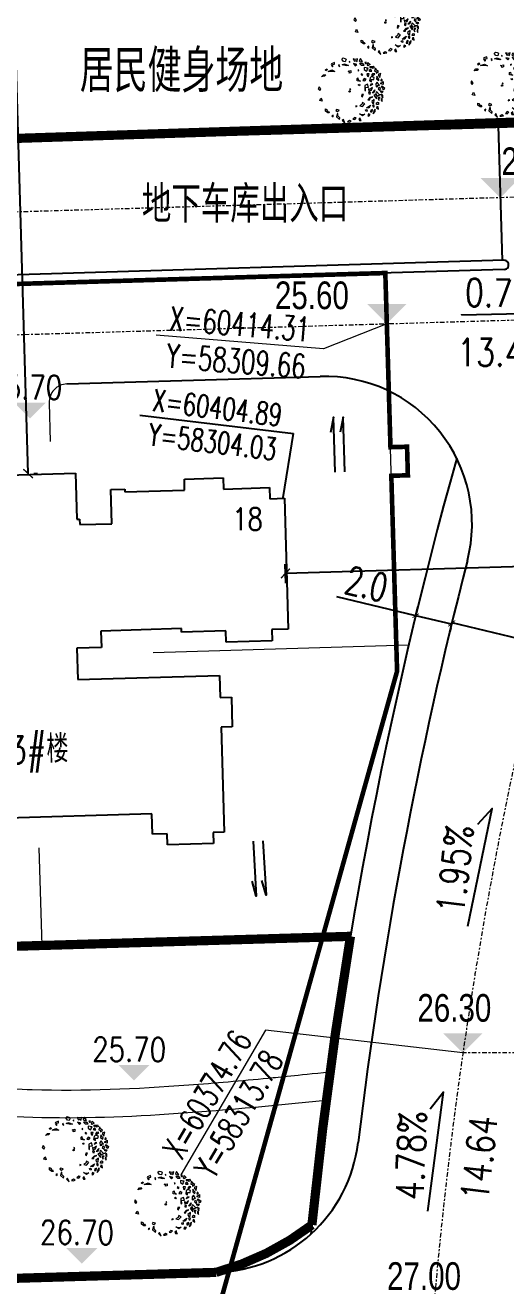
# Model space of a CAD drawing. Header units: inches. Extents: x 393 to 1582, y 246 to 1188.
# Drawn here: x 1254 to 1280.1, y 571.3 to 639.7 of the extents above; entities that cross this region are included whole.
import ezdxf

# ---------------------------------------------------------------- set-up
doc = ezdxf.new("R2010")
doc.units = ezdxf.units.IN
doc.header["$MEASUREMENT"] = 0
for name, pattern in [('CENTERX2', [4, 2.5, -0.5, 0.5, -0.5]), ('DASHED2', [0.375, 0.25, -0.125]), ('DOTE', [2.4200000000000004, 2, -0.2, 0.02, -0.2])]:
    doc.linetypes.add(name, pattern=pattern)
for name, color, linetype in [('buildcoor', 7, 'Continuous'), ('chehu', 7, 'Continuous'), ('DIM', 4, 'Continuous'), ('drain', 4, 'Continuous'), ('ELEV', 1, 'Continuous'), ('FRAME', 7, 'Continuous'), ('ROAD-TEXT', 4, 'Continuous'), ('roaddim', 2, 'Continuous'), ('roadradiu', 3, 'Continuous'), ('rod', 1, 'Continuous'), ('公共绿地', 3, 'Continuous'), ('外墙', 42, 'Continuous'), ('建筑层数', 7, 'Continuous'), ('车库边线', 4, 'DOTE')]:
    doc.layers.add(name, color=color, linetype=linetype)
for name, color, linetype, lineweight in [('FENCE', 100, 'Continuous', 18), ('ROAD', 1, 'Continuous', 25), ('ROAD-CENTER', 7, 'CENTERX2', 18), ('ROAD-ZB', 4, 'Continuous', 15), ('walk', 2, 'Continuous', 18), ('围墙', 75, 'FENCELINE1', 15), ('建筑型号', 2, 'Continuous', 18), ('树', 84, 'Continuous', 15)]:
    doc.layers.add(name, color=color, linetype=linetype, lineweight=lineweight)
doc.styles.add('_HZTXT', font='txt.shx', dxfattribs={"width": 0.8, "bigfont": 'hztxt.shx'})
doc.styles.add('DIM_FONT', font='SIMPLEX.shx', dxfattribs={"width": 0.8})
doc.styles.add('FLS', font='', dxfattribs={"width": 0.8})
doc.styles.add('HZ', font='simplex.shx', dxfattribs={"width": 0.7, "bigfont": 'hztxt.shx'})
doc.styles.get('FLS').set_extended_font_data('创艺繁隶书')
doc.linetypes.add('FENCELINE1', pattern='A,0.25,-0.1,[133,ltypeshp.shx,S=0.1,R=0,X=-0.1,Y=0],-0.1,1', length=1.45)
doc.dimstyles.new('NORMAL', dxfattribs={"dimtxt": 1.5, "dimasz": 0.3, "dimexe": 0.5, "dimexo": 0.3, "dimgap": 0.3, "dimtad": 1, "dimdec": 1, "dimzin": 1, "dimdsep": 46, "dimtxsty": 'HZ', "dimblk": 'ARCHTICK', "dimcen": 0, "dimclrt": 256, "dimadec": 0, "dimazin": 0, "dimtfac": 1, "dimtdec": 1, "dimtofl": 0, "dimtmove": 0, "dimatfit": 3, "dimldrblk": 'ARCHTICK', "dimfxl": 1, "dimtolj": 2, "dimtzin": 0, "dimarcsym": 0})

# ---------------------------------------------------------------- blocks, each defined once
blk = doc.blocks.new('GPPMTR01')
at = {"color": 0, "linetype": 'ByBlock'}
for points in [[(-0.3540263367420504, 0.4040750746047969), (-0.3350825783777999, 0.3712300427649974), (-0.3123625140708551, 0.3778369041515095), (-0.2925959447373191, 0.4083456385255687)], [(-0.2977531553308311, 0.3548484620479426), (-0.258597227638719, 0.3617780731798937), (-0.2400121991436729, 0.4018472531945776), (-0.2633232124312709, 0.4000208378301383), (-0.2747105198398557, 0.3778912761003262)], [(-0.2629462692984232, 0.454108427604193), (-0.2695533092463437, 0.4313884525779524), (-0.2483370891198075, 0.4311201640620341), (-0.2432341611944081, 0.4469651677472525)], [(-0.2145521100269007, 0.4434206345124865), (-0.2184191251649934, 0.4556669115755305), (-0.2419983376878054, 0.4750564484955148), (-0.1986527343928656, 0.4861755566688856), (-0.1987071956223864, 0.4485234731571818)], [(-0.1661580400360822, 0.4327330199821884), (-0.2074632221187771, 0.3860567107388801), (-0.1796944232738414, 0.3708567601410193), (-0.136939751103414, 0.3867562250557586), (-0.1467685834687316, 0.4091538967400805), (-0.1652991596623272, 0.406736532394988)], [(-0.1729788179896959, 0.4688807236292588), (-0.150794902167208, 0.5179200252688432), (-0.1200180935509205, 0.5164702851951389), (-0.1281290401757423, 0.4868748031436516), (-0.1436516690944788, 0.4982079171648279), (-0.1508493276844472, 0.4802681203185478), (-0.1448875640256448, 0.4701165471358614)], [(-0.1272703740756771, 0.4608785833985634), (-0.1326957303359808, 0.4285977163281774), (-0.1114795727059376, 0.4283294278122592), (-0.09649355653131922, 0.4594289326055634)], [(-0.1056669167511069, 0.5301077341899761), (-0.07307951152553828, 0.4959264380514251), (-0.0582670498972972, 0.5149161759783037), (-0.03456719235899085, 0.5035222617976133), (-0.03752968682737597, 0.5452995602437609), (-0.06419210400898144, 0.5301077341899761)], [(-0.0790044942126592, 0.4009782841012556), (-0.09677937084945872, 0.3705949891165027), (-0.06419210400898144, 0.3592010749358121), (-0.0493795843482827, 0.3705949891165027)], [(-0.03752968682737597, 0.4769368786859544), (-0.05530456435698251, 0.4541493181666856), (-0.04345459541151248, 0.4237658446205244), (-0.03160469789060575, 0.438957581393605)], [(0.006907685558048658, 0.4427555825474032), (-0.02567971788190592, 0.412372109001242), (-0.01975480036969901, 0.3819886354550809), (0.01579508861057028, 0.3516052511896238), (0.04541999758213975, 0.3667969879627044), (0.009870108601870453, 0.385786547328175), (0.03357012684544426, 0.4199680220281344)], [(0.00488750428143043, 0.5591320875771277), (-0.004942283387421384, 0.522511999724492), (0.01579508861057028, 0.5111181748245056), (0.0513449329504875, 0.5187139985706939)], [(0.009870108601870453, 0.4845326131514385), (0.04245748525761382, 0.4617451419128738), (0.08393238995886458, 0.4769368786859544), (0.06615749457311718, 0.4921286154590351), (0.04245748525761382, 0.4845326131514385)], [(0.1046697083884338, 0.5301077341899761), (0.08393238995886458, 0.5187139985706939), (0.09874477302008597, 0.5035222617976133), (0.1135572453620115, 0.5111181748245056)], [(0.1579945731070841, 0.4465534051397933), (0.09578226069556005, 0.4427555825474032), (0.1046697083884338, 0.412372109001242), (0.1461445238089803, 0.3933825496357715), (0.1550320607825582, 0.4161701101550404), (0.1402195884406326, 0.4275638457743227)], [(0.1313321407477589, 0.4883306143052368), (0.1372570761161067, 0.4997244392052232), (0.1342946530722849, 0.5301077341899761), (0.1728069561683055, 0.5073201736707073), (0.1461445238089803, 0.4807347905590486)], [(0.1787319808173574, 0.4769368786859544), (0.2290943332114818, 0.4959264380514251), (0.2498317409217552, 0.4731388775321562), (0.22316930856243, 0.4579471407590756), (0.2202067962379041, 0.4769368786859544), (0.2024319008521567, 0.4693410549397661), (0.1994693885276307, 0.4579471407590756)], [(0.2053944131766826, 0.438957581393605), (0.1787319808173574, 0.4199680220281344), (0.1935443638785789, 0.4047762852550539), (0.2261316423255476, 0.4161701101550404)], [(0.2142818608695563, 0.3592010749358121), (0.2735316609565545, 0.3743928117088927), (0.2913064670615976, 0.4085741078474439), (0.282419019368724, 0.3364135144165433), (0.2468692285972292, 0.332615513262745)], [(0.2676065470267984, 0.4503514062935914), (0.2527940746848728, 0.4351595802398068), (0.2409442932288814, 0.4085741078474439), (0.2735316609565545, 0.4275638457743227)], [(0.3150063870963969, 0.4161701101550404), (0.3061189394035232, 0.4009782841012556), (0.3179688994209229, 0.3895845484819733), (0.3475938441047739, 0.3933825496357715)], [(-0.481902910709679, 0.195890150147132), (-0.4611655029994058, 0.2072838857664143), (-0.4315405583155546, 0.1769005015009573), (-0.4522780553065321, 0.1541129409816885), (-0.4937528707270786, 0.1503151183892985), (-0.4996778060954264, 0.1769005015009573)], [(-0.4116768515759224, 0.3053779346073979), (-0.3644640545814815, 0.3042507657177246), (-0.3674178173970024, 0.3281527279859759), (-0.342602870648292, 0.3368543825335497), (-0.374238595350616, 0.3643005209137503), (-0.3823495687596492, 0.3347051281429671)], [(-0.393028255219534, 0.2414652711856697), (-0.4078407275614596, 0.2300714462856832), (-0.3959906782633557, 0.2262735344125891)], [(-0.3041535997293888, 0.3098280420241803), (-0.3426659028254095, 0.2718487447318308), (-0.2982286643610411, 0.2794445684780191)], [(-0.2152789442392437, 0.2946363052510997), (-0.2152789442392437, 0.2756465673242208), (-0.20639149654637, 0.2832424803511132)], [(-0.1234417942807135, 0.3136259538972744), (-0.144179228775198, 0.2946363052510997), (-0.1352917542981131, 0.2870404815049115), (-0.1145543912281919, 0.2946363052510997)], [(-0.06419210400898144, 0.2072838857664143), (-0.08492947332855197, 0.1844964145278497), (-0.1145543912281919, 0.2034859738933202), (-0.1145543912281919, 0.2186777106664009), (-0.08492947332855197, 0.2072838857664143), (-0.0523420698885974, 0.2262735344125891)], [(-0.03160469789060575, 0.3174239550510727), (-0.0582670498972972, 0.2946363052510997), (-0.04345459541151248, 0.2642529209856426), (-0.02271722341352081, 0.2908384826587097)], [(0.04541999758213975, 0.2946363052510997), (0.04245748525761382, 0.249061184212562), (0.1046697083884338, 0.2110818869202126), (0.1194821807303593, 0.2186777106664009), (0.06911991761693899, 0.245263272339468), (0.09578226069556005, 0.2832424803511132)], [(0.08393238995886458, 0.3705949891165027), (0.07208242994146492, 0.3440093381627315), (0.08096987763433859, 0.3212217776434627), (0.08393238995886458, 0.3440093381627315)], [(0.128369628423233, 0.3364135144165433), (0.1372570761161067, 0.2870404815049115), (0.1135572453620115, 0.2718487447318308), (0.1461445238089803, 0.2604549198318444), (0.1579945731070841, 0.3022322182779921)], [(0.1787319808173574, 0.2718487447318308), (0.1668820207999577, 0.245263272339468), (0.1846569161857051, 0.2376674485932797), (0.1994693885276307, 0.252859006804952)], [(0.1994693885276307, 0.2908384826587097), (0.1787319808173574, 0.3516052511896238), (0.2113193485450304, 0.3098280420241803)], [(0.2498317409217552, 0.3250197787972609), (0.2409442932288814, 0.2984342171241938), (0.312043874771871, 0.3022322182779921), (0.282419019368724, 0.3288176013896509)], [(0.2527940746848728, 0.2680509221394409), (0.2409442932288814, 0.2262735344125891), (0.2587190993339247, 0.1769005015009573), (0.2735316609565545, 0.2034859738933202), (0.2527940746848728, 0.2186777106664009)], [(0.3031564270789972, 0.2680509221394409), (0.3090814517280491, 0.2186777106664009), (0.3357438840873743, 0.2148798880740108), (0.3505561778678916, 0.2338694474394814)], [(0.3209314117454488, 0.3629990760896104), (0.3061189394035232, 0.3402115155703414), (0.3268563471137964, 0.3250197787972609), (0.3564812917976476, 0.3250197787972609), (0.3268563471137964, 0.3364135144165433)], [(0.3505561778678916, 0.3819886354550809), (0.3475938441047739, 0.3705949891165027), (0.3683312518150473, 0.3554030737820138), (0.3920310825691424, 0.3592010749358121)], [(0.3861060579200905, 0.2566570079587503), (0.3683312518150473, 0.2718487447318308), (0.3653687394905213, 0.2870404815049115), (0.377218699507921, 0.2984342171241938), (0.4009186195427203, 0.2832424803511132)], [(0.4009186195427203, 0.2072838857664143), (0.3831435455955646, 0.2186777106664009), (0.3653687394905213, 0.2110818869202126), (0.3683312518150473, 0.195890150147132), (0.3920310825691424, 0.1920922382740379)], [(0.430543385665163, 0.2604549198318444), (0.4186934256477634, 0.245263272339468), (0.436468499594919, 0.2300714462856832), (0.466093354998066, 0.249061184212562)], [(0.4423933456825628, 0.2034859738933202), (0.4512808826561406, 0.1693046777547691), (0.4868307627083394, 0.1389212042086079), (0.4720182903664139, 0.1806984133740515)], [(-0.481902910709679, 0.01358969277719271), (-0.5056028307444783, 0.02498341946840464), (-0.514490278437352, -0.02438975629235373), (-0.5056028307444783, -0.03578347851953046), (-0.4641280153239317, -0.03578347851953046), (-0.4700529506922794, -0.02438975629235373), (-0.4937528707270786, -0.01679382540932053)], [(-0.4463530306574802, 0.07055861193150559), (-0.4315405583155546, 0.05536669659701674), (-0.4137656629298072, 0.06676061077770734)], [(-0.4167280859736291, 0.1085378199431508), (-0.4108031506052814, 0.1503151183892985), (-0.357478375167335, 0.188294415681648), (-0.3693283351847346, 0.1617088540085809)], [(-0.2834161920191156, 0.1389212042086079), (-0.2686037196771899, 0.1806984133740515), (-0.2389788642740429, 0.165506765881675), (-0.2478663119669166, 0.1389212042086079), (-0.2626787843088422, 0.1503151183892985)], [(-0.01975480036969901, 0.03257914500581832), (-0.03456719235899085, 0.02498341946840464), (-0.02567971788190592, 0.01738756000993476), (-0.013829686439943, 0.0211854183146064)], [(-0.01975480036969901, 0.188294415681648), (-0.007904768927736073, 0.1920922382740379), (0.0009827055493488537, 0.1769005015009573), (-0.01975480036969901, 0.1693046777547691)], [(0.1520696377387363, 0.1617088540085809), (0.1372570761161067, 0.1389212042086079), (0.1579945731070841, 0.1199316448431374), (0.1757694684928315, 0.1275274685893256), (0.1609570854316101, 0.1427192053624062)], [(0.2498317409217552, 0.08575017014317791), (0.2705691486320285, 0.06296269890461323), (0.2735316609565545, 0.0211854183146064), (0.3031564270789972, 0.05156886507655634), (0.2853815316932499, 0.1085378199431508)], [(0.3475938441047739, 0.173102500347159), (0.377218699507921, 0.1275274685893256), (0.3564812917976476, 0.09714408432386853), (0.3535187794731217, 0.1275274685893256)], [(0.4009186195427203, 0.07815434639698968), (0.3979561964988984, 0.06296269890461323), (0.3742561871833951, 0.06676061077770734), (0.377218699507921, 0.08954817129697619)], [(0.4275809626213412, 0.02498341946840464), (0.430543385665163, -0.02059175513855549), (0.377218699507921, -0.04337927101747224), (0.4098059779548898, -0.01299595817657849)], [(0.4216559379722892, 0.165506765881675), (0.4186934256477634, 0.1351233816162179), (0.4394309226387408, 0.1199316448431374), (0.4512808826561406, 0.1389212042086079)], [(0.4512808826561406, 0.07435643452389558), (0.469055867322592, 0.05156886507655634), (0.4838683396645175, 0.06296269890461323), (0.4720182903664139, 0.09334617245077441)], [(-0.4670904383677534, -0.130731699430228), (-0.4641280153239317, -0.1573171718225909), (-0.481902910709679, -0.1535192599494968), (-0.4848654230342049, -0.1269337875571338)], [(-0.4374655829646065, -0.130731699430228), (-0.4285781352717328, -0.06616685832095229), (-0.3811782952021343, -0.03958140735595835), (-0.4078407275614596, -0.07756064750865711)], [(-0.4196906875788592, -0.2598612387996526), (-0.4315405583155546, -0.218083940353505), (-0.4108031506052814, -0.1877006453687521), (-0.4019157029124076, -0.214286117761115), (-0.4108031506052814, -0.2294777652534915)], [(0.2557565870093988, -0.01299595817657849), (0.2409442932288814, -0.02818761638263944), (0.2527940746848728, -0.03958140735595835)], [(0.4068436441917722, -0.1193378923863823), (0.3890685702446164, -0.1383276124571204), (0.3979561964988984, -0.1763068204687656), (0.4186934256477634, -0.1535192599494968)], [(0.436468499594919, -0.06616685832095229), (0.4423933456825628, -0.09655030508290223), (0.466093354998066, -0.09655030508290223), (0.4809058273399915, -0.07376278920398549), (0.4601683303490142, -0.07756064750865711)], [(-0.265641207352664, -0.3662033069305126), (-0.3041535997293888, -0.3737991306767008), (-0.2834161920191156, -0.4003846030690638), (-0.2508288242914426, -0.3927886900421714)], [(0.1698444438437796, -0.2864467111920156), (0.1372570761161067, -0.3168301847381768), (0.1491071254142104, -0.3358198333843515), (0.1757694684928315, -0.3206280966112709)], [(0.2053944131766826, -0.3320219215112574), (0.1994693885276307, -0.3434156571305397), (0.2350192685798296, -0.377597042549795), (0.2942689793861236, -0.3586073046229161), (0.2735316609565545, -0.3396177452574455), (0.2350192685798296, -0.3510115701574321)], [(0.3268563471137964, -0.3054363598381903), (0.3327813717628483, -0.3282239203574591), (0.3890685702446164, -0.3130322728650827)], [(0.4157310026039416, -0.218083940353505), (0.3890685702446164, -0.2332757664072897), (0.3920310825691424, -0.271254974418935), (0.4068436441917722, -0.2484675031803703)], [(-0.1145543912281919, -0.4725451964999643), (-0.1382542487664982, -0.4383639003614132), (-0.1056669167511069, -0.4383639003614132), (-0.08492947332855197, -0.4459597241076015)], [(0.07208242994146492, -0.4801410202461526), (0.04245748525761382, -0.461151460880682), (0.06023238064336118, -0.4497577252613997), (0.06615749457311718, -0.4535556371344939), (0.09578226069556005, -0.4535556371344939), (0.09578226069556005, -0.4383639003614132), (0.1254072053794111, -0.4421618122345073), (0.1135572453620115, -0.461151460880682)], [(0.1876194285102311, -0.4307679873345209), (0.2113193485450304, -0.4231721635883326), (0.1876194285102311, -0.407980426815252)]]:
    blk.add_lwpolyline(points, close=True, dxfattribs=at)
blk.add_circle((0, 0), 0.01003491861934691, dxfattribs=at)
blk = doc.blocks.new('_ARCHTICK')
at = {"color": 0, "linetype": 'ByBlock', "const_width": 0.15}
blk.add_lwpolyline([(-0.5, -0.5), (0.5, 0.5)], dxfattribs=at)
blk = doc.blocks.new('*D95')
at = {"layer": 'DEFPOINTS', "color": 0, "transparency": 16777216}
for p in [(1275.194102746385, 607.5053297766635), (1277.182649627962, 607.2205378107268), (1277.138627188558, 607.0375427591053)]:
    blk.add_point(p, dxfattribs=at)
at = {"layer": 'roaddim', "color": 0, "lineweight": -2, "transparency": 16777216}
for p, q in [((1275.238125185789, 607.688324828285), (1270.963723464485, 608.7166017630921)), ((1275.264270799019, 607.7970084429894), (1275.355071940179, 608.174455938828)), ((1277.182649627962, 607.2205378107268), (1275.238125185789, 607.688324828285)), ((1277.208795241192, 607.3292214254311), (1277.299596382352, 607.7066689212697))]:
    blk.add_line(p, q, dxfattribs=at)
at = {"layer": 'roaddim', "color": 0, "lineweight": -2, "transparency": 16777216, "xscale": 0.3, "yscale": 0.3, "zscale": 0.3}
for p, rotation in [((1275.238125185789, 607.688324828285), 166.4735921136943), ((1277.182649627962, 607.2205378107268), 346.4735921136943)]:
    blk.add_blockref('_ARCHTICK', p, dxfattribs=dict(at, rotation=rotation))
at = {"layer": 'roaddim', "transparency": 16777216, "insert": (1272.570478758223, 609.4100261829417), "char_height": 1.5, "attachment_point": 5, "rotation": 346.47359211369434, "style": 'HZ'}
blk.add_mtext('\\A2;2.0', dxfattribs=at)
blk = doc.blocks.new('*D96')
at = {"layer": 'DEFPOINTS', "color": 0, "transparency": 16777216}
for p in [(1277.206928966037, 607.3207231779879), (1286.856595296611, 604.678551039432), (1286.928255181364, 604.9764310407957)]:
    blk.add_point(p, dxfattribs=at)
at = {"layer": 'roaddim', "color": 0, "lineweight": -2, "transparency": 16777216}
for p, q in [((1277.205639842846, 607.3153644752867), (1286.928255181364, 604.9764310407957)), ((1277.136760913405, 607.029044511662), (1277.088693088458, 606.8292333647432)), ((1286.926763349243, 604.9702297057581), (1287.045201935751, 605.4625621513392))]:
    blk.add_line(p, q, dxfattribs=at)
at = {"layer": 'roaddim', "color": 0, "lineweight": -2, "transparency": 16777216, "xscale": 0.3, "yscale": 0.3, "zscale": 0.3}
for p, rotation in [((1277.205639842846, 607.3153644752867), 166.4735921139457), ((1286.928255181364, 604.9764310407957), 346.4735921139457)]:
    blk.add_blockref('_ARCHTICK', p, dxfattribs=dict(at, rotation=rotation))
at = {"layer": 'roaddim', "transparency": 16777216, "insert": (1282.312535696318, 607.1667730901827), "char_height": 1.5, "attachment_point": 5, "rotation": 346.4735921139457, "style": 'HZ'}
blk.add_mtext('\\A2;10.0', dxfattribs=at)
blk = doc.blocks.new('psss')
at = {"layer": 'drain', "ltscale": 3}
for points in [[(-2.979199663401232, 0.52727666348801), (0.00717558540054597, 0.5309393880161224), (-0.8080204050493194, 0.7139123538363492)], [(-2.966958536155289, -0.003638910493464209), (0, 0), (-0.8151959903043462, 0.1829729653982213)]]:
    blk.add_lwpolyline(points, dxfattribs=at)
blk = doc.blocks.new('*D468')
at = {"layer": 'DEFPOINTS', "color": 0, "ltscale": 0.3, "transparency": 16777216}
for p in [(1252.491456065649, 673.1679512640978), (1252.491456065671, 673.1679512640985), (1254.201047553835, 615.3929105285634)]:
    blk.add_point(p, dxfattribs=at)
at = {"layer": 'DIM', "color": 0, "lineweight": -2, "ltscale": 0.3, "transparency": 16777216}
for p, q in [((1254.201047553858, 615.3929105285641), (1252.491456065671, 673.1679512640985)), ((1252.791324812314, 673.1768245258099), (1252.991237310113, 673.1827400336186)), ((1254.5009163005, 615.4017837902755), (1254.7008287983, 615.4076992980843))]:
    blk.add_line(p, q, dxfattribs=at)
at = {"layer": 'DIM', "color": 0, "lineweight": -2, "ltscale": 0.3, "transparency": 16777216, "xscale": 0.5, "yscale": 0.5, "zscale": 0.5}
for p, rotation in [((1252.491456065671, 673.1679512640985), 91.69491534403431), ((1254.201047553858, 615.3929105285641), 271.6949153440343)]:
    blk.add_blockref('_ARCHTICK', p, dxfattribs=dict(at, rotation=rotation))
at = {"layer": 'DIM', "ltscale": 0.3, "transparency": 16777216, "insert": (1254.395792423092, 644.3114873123236), "char_height": 1.5, "attachment_point": 5, "rotation": 271.6949153440343, "style": 'HZ'}
blk.add_mtext('\\A2;57.8', dxfattribs=at)
blk = doc.blocks.new('*D487')
at = {"layer": 'DEFPOINTS', "color": 0, "ltscale": 0.3, "transparency": 16777216}
for p in [(1268.167208735331, 609.9816803744015), (1295.752600629568, 609.9763796717008), (1268.191497999368, 609.1608332720709)]:
    blk.add_point(p, dxfattribs=at)
at = {"layer": 'DIM', "color": 0, "lineweight": -2, "ltscale": 0.3, "transparency": 16777216}
for p, q in [((1295.743727367856, 610.276248418366), (1295.713522596011, 611.2970080184737)), ((1268.182624737657, 609.4607020187361), (1268.152419965811, 610.4814616188437)), ((1295.72831136553, 610.7972267740315), (1268.167208735331, 609.9816803744015))]:
    blk.add_line(p, q, dxfattribs=at)
at = {"layer": 'DIM', "color": 0, "lineweight": -2, "ltscale": 0.3, "transparency": 16777216, "xscale": 0.5, "yscale": 0.5, "zscale": 0.5}
for p, rotation in [((1295.72831136553, 610.7972267740315), 1.694915343988033), ((1268.167208735331, 609.9816803744015), 181.694915343988)]:
    blk.add_blockref('_ARCHTICK', p, dxfattribs=dict(at, rotation=rotation))
at = {"layer": 'DIM', "ltscale": 0.3, "transparency": 16777216, "insert": (1284.136411216457, 611.5046764119114), "char_height": 1.5, "attachment_point": 5, "rotation": 1.6949153439880484, "style": 'HZ'}
blk.add_mtext('\\A2;27.6', dxfattribs=at)
blk = doc.blocks.new('*D366')
at = {"layer": 'DEFPOINTS', "color": 0, "ltscale": 0.3, "transparency": 16777216}
for p in [(1186.266564811057, 889.5602582818965), (1351.243188341855, 417.5616209020873)]:
    blk.add_point(p, dxfattribs=at)
at = {"layer": 'roadradiu', "color": 0, "lineweight": -2, "ltscale": 0.3, "transparency": 16777216}
blk.add_line((1189.230186723335, 881.0813266953061), (1186.266564811057, 889.5602582818965), dxfattribs=at)
at = {"layer": 'roadradiu', "color": 0, "lineweight": -2, "ltscale": 0.3, "transparency": 16777216, "xscale": 0.5, "yscale": 0.5, "zscale": 0.5, "rotation": 109.2659378040136}
blk.add_blockref('_ARCHTICK', (1186.266564811057, 889.5602582818965), dxfattribs=at)
at = {"layer": 'roadradiu', "ltscale": 0.3, "transparency": 16777216, "insert": (1189.256270614178, 884.1889696333924), "char_height": 1.5, "attachment_point": 5, "rotation": 289.2659378040137, "style": 'HZ'}
blk.add_mtext('\\A2;R500.0', dxfattribs=at)
blk = doc.blocks.new('*D367')
at = {"layer": 'DEFPOINTS', "color": 0, "ltscale": 0.3, "transparency": 16777216}
for p in [(1102.699822334727, 855.8109969237985), (1268.803820426708, 491.9298874692677)]:
    blk.add_point(p, dxfattribs=at)
at = {"layer": 'roadradiu', "color": 0, "lineweight": -2, "ltscale": 0.3, "transparency": 16777216}
blk.add_line((1105.544353302054, 849.5795329243863), (1102.699822334727, 855.8109969237985), dxfattribs=at)
at = {"layer": 'roadradiu', "color": 0, "lineweight": -2, "ltscale": 0.3, "transparency": 16777216, "xscale": 0.5, "yscale": 0.5, "zscale": 0.5, "rotation": 114.5356906864757}
blk.add_blockref('_ARCHTICK', (1102.699822334727, 855.8109969237985), dxfattribs=at)
at = {"layer": 'roadradiu', "ltscale": 0.3, "transparency": 16777216, "insert": (1105.284905728324, 852.6764365322638), "char_height": 1.5, "attachment_point": 5, "rotation": 294.5356906864757, "style": 'HZ'}
blk.add_mtext('\\A2;R400.0', dxfattribs=at)
blk = doc.blocks.new('*D368')
at = {"layer": 'DEFPOINTS', "color": 0, "ltscale": 0.3, "transparency": 16777216}
for p in [(1082.316932487506, 845.7979993793334), (1268.803820426708, 491.9298874692678)]:
    blk.add_point(p, dxfattribs=at)
at = {"layer": 'roadradiu', "color": 0, "lineweight": -2, "ltscale": 0.3, "transparency": 16777216}
blk.add_line((1085.510520443466, 839.738007962873), (1082.316932487506, 845.7979993793334), dxfattribs=at)
at = {"layer": 'roadradiu', "color": 0, "lineweight": -2, "ltscale": 0.3, "transparency": 16777216, "xscale": 0.5, "yscale": 0.5, "zscale": 0.5, "rotation": 117.7890269071793}
blk.add_blockref('_ARCHTICK', (1082.316932487506, 845.7979993793334), dxfattribs=at)
at = {"layer": 'roadradiu', "ltscale": 0.3, "transparency": 16777216, "insert": (1085.075738869174, 842.8151966120554), "char_height": 1.5, "attachment_point": 5, "rotation": 297.7890269071793, "style": 'HZ'}
blk.add_mtext('\\A2;R400.0', dxfattribs=at)

msp = doc.modelspace()

# ---------------------------------------------------------------- linework, layer by layer
at = {"layer": 'buildcoor', "color": 0, "ltscale": 0.3}
for points in [[(1260.265337209604, 618.5658880642069), (1268.605707388103, 617.5667758153205)], [(1268.045291676253, 614.1018243408536), (1268.605707388103, 617.5667758153205)]]:
    msp.add_lwpolyline(points, dxfattribs=at)
at = {"layer": 'chehu', "color": 0, "ltscale": 100}
msp.add_line((1279.714539291135, 634.255634517801), (1279.930433015537, 626.959006592274), dxfattribs=at)
at = {"layer": 'ELEV', "color": 0}
for points in [[(1278.769219783369, 631.4180900873681), (1280.890540126945, 631.4180900873681), (1279.829879955157, 630.3574299155799)], [(1272.615222288195, 624.5831673471249), (1274.736542631771, 624.5831673471249), (1273.675882459983, 623.5225071753367)], [(1253.456521938018, 619.2330027771596), (1255.153578212784, 619.2330027771596), (1254.305050075347, 618.3844746397291)], [(1276.737223932266, 585.0343141930126), (1278.858544275843, 585.0343141930126), (1277.797884104054, 583.9736540212244)], [(1259.096082685226, 583.3240208904891), (1260.793138959992, 583.3240208904891), (1259.944610822554, 582.4754927530586)], [(1256.2613321849, 573.3965876309659), (1257.958388459666, 573.3965876309659), (1257.109860322229, 572.5480594935353)]]:
    msp.add_solid(points, dxfattribs=at)
at = {"layer": 'FENCE', "color": 0}
msp.add_line((1254.958105644816, 589.8041165549431), (1254.801345141919, 595.1017815041479), dxfattribs=at)
at = {"layer": 'ROAD', "color": 0, "linetype": 'Continuous'}
for centre, radius, start, end in [((1270.295336466873, 612.6677704696259), 8, 345.5963534730666, 91.69490615737453), ((1515.342871354581, 549.7336331082762), 246.9999999999567, 164.383520433754, 174.3255945005064), ((1515.342871354661, 549.7336331082689), 245.0000000000307, 165.5963534730666, 173.112761461283)]:
    msp.add_arc(centre, radius, start, end, dxfattribs=at)
at = {"layer": 'ROAD', "color": 0}
msp.add_arc((1264.16850029742, 580.0723101393734), 8, 271.6949155475707, 353.112761461283, dxfattribs=at)
at = {"layer": 'ROAD-CENTER', "color": 5, "ltscale": 0.1}
for p, q in [((1289.391348784602, 630.6404279297632), (1223.194801722247, 628.6816512189317)), ((1145.711296917217, 619.7359935357518), (1287.096428813101, 623.9196254999325)), ((1413.839640765932, 583.9736540211444), (1277.79788410404, 583.9736540212099))]:
    msp.add_line(p, q, dxfattribs=at)
msp.add_arc((1515.342871354624, 549.7336331082661), 239.9999999999973, 145.1252087980742, 180.8289038781162, dxfattribs=at)
at = {"layer": 'ROAD-TEXT', "color": 0}
for points in [[(1277.71809789556, 624.0017607310648), (1277.71809789556, 624.0017607310648), (1284.236799421838, 624.1421157650758), (1283.206763745178, 624.7180041075982)], [(1278.061479899743, 590.8553883546039), (1278.061479899743, 590.8553883546039), (1279.388719096112, 597.2390867528585), (1278.596210694815, 596.3647005040322)], [(1275.902838145602, 575.3872943981106), (1275.902838145602, 575.3872943981106), (1276.753244312729, 581.8518112768207), (1276.027728589871, 580.9210869276495)]]:
    msp.add_lwpolyline(points, dxfattribs=at)
at = {"layer": 'ROAD-ZB', "color": 0, "ltscale": 0.3}
for points in [[(1273.675882459983, 623.5225071753367), (1270.22872074567, 622.1665843238071)], [(1270.22872074567, 622.1665843238071), (1261.158097638706, 622.8971980736306)], [(1267.087815558961, 585.2159938109027), (1262.489709447139, 577.3631331738862)], [(1277.797884104054, 583.9736540212244), (1267.087815558961, 585.2159938109027)]]:
    msp.add_lwpolyline(points, dxfattribs=at)
at = {"layer": 'rod', "color": 0, "ltscale": 0.3}
for p, q in [((1280.107312549067, 634.2674173893093), (1236.373504808792, 632.9733202214112)), ((1280.024005041845, 626.9617754180646), (1236.589403280029, 625.67653184945)), ((1280.038793726607, 626.4619941711127), (1166.620769891118, 623.1059190653897)), ((1280.038793335212, 626.4619941595366), (1236.604190883672, 625.1767505705203)), ((1256.30796361244, 620.2573811477406), (1270.058717436704, 620.6642704186371)), ((1264.40512063815, 572.0758102291503), (1159.639574170565, 568.9757465037466))]:
    msp.add_line(p, q, dxfattribs=at)
msp.add_arc((1280.03139938423, 626.7118847945886), 0.2500000000009008, 271.6949056264477, 91.69490562812695, dxfattribs=at)
at = {"layer": 'walk', "color": 0, "ltscale": 0.3}
msp.add_line((1279.803264272415, 631.2569684940528), (1279.82987979796, 630.3575010460619), dxfattribs=at)
at = {"layer": 'walk', "color": 0}
msp.add_line((1255.337978502475, 619.2282411100088), (1255.400094858379, 617.1290411536676), dxfattribs=at)
at = {"layer": 'walk', "color": 0, "ltscale": 0.3}
msp.add_arc((1256.337540991213, 619.2578186541133, -1.721015680733238e-08), 1, 91.69490615737453, 181.6949156343181, dxfattribs=at)
at = {"layer": '公共绿地', "color": 0, "linetype": 'FENCELINE1', "ltscale": 0.1, "const_width": 0.5}
msp.add_lwpolyline([(1292.713989931749, 656.5707596309068), (1282.875167174717, 634.5273625821493), (1223.07948415079, 632.5808610376326), (1223.07948415079, 632.5808610376326), (1207.256645791132, 632.1155696111738), (1207.256645791132, 632.1155696111738), (1207.256645791132, 632.1155696111738), (1206.427228629503, 660.3033690925578)], dxfattribs=at)
msp.add_lwpolyline([(1158.652762314655, 653.5465134861507), (1159.520119025672, 632.3889148642694), (1159.520119025672, 632.3889148642694), (1145.348972094378, 631.9806315047236), (1145.792635234031, 616.9871941728408), (1153.003180701651, 617.2005577366864), (1153.902338826557, 586.8138299674457), (1271.696782697808, 590.2994251285992, 0.01598773235514248), (1269.602518762252, 574.6470653844145, -0.09721632109671931), (1264.40512063815, 572.0758102291503), (1264.40512063815, 572.0758102291503), (1159.639574170565, 568.9757465037466)], format="xyb", dxfattribs=at)
at = {"layer": '围墙', "color": 0, "ltscale": 0.2}
for p, q in [((1256.307963612447, 620.2573811477115), (1270.058717436719, 620.6642704185862)), ((1274.185231931967, 606.0799122145901), (1273.794436783735, 619.29378985508)), ((1260.991014289009, 605.6894888458256), (1274.860345630362, 606.0998891599221)), ((1153.902339438102, 586.8138093006338), (1271.696782697816, 590.2994251286065))]:
    msp.add_line(p, q, dxfattribs=at)
at = {"layer": '外墙', "color": 2, "ltscale": 0.1}
for p, q in [((1251.768735718485, 615.2731168816472), (1256.766548148292, 615.421004576413)), ((1256.766548148292, 615.421004576413), (1256.84049199574, 612.9220983625864)), ((1262.678755584909, 615.0957308135121), (1264.777836805407, 615.1578436452992)), ((1262.696502108266, 614.4959933222426), (1262.678755584909, 615.0957308135121)), ((1264.777836805407, 615.1578436452992), (1264.795583328771, 614.5581061540297)), ((1264.795583328771, 614.5581061540297), (1267.294489543682, 614.6320500014126)), ((1267.294489543682, 614.6320500014126), (1267.312236067047, 614.0323125101577)), ((1258.693815533597, 614.527617539251), (1259.443487397425, 614.5498006934222)), ((1258.748533980638, 612.6784269411664), (1258.693815533597, 614.527617539251)), ((1259.443487397425, 614.5498006934222), (1259.447924028363, 614.3998663206303)), ((1259.447924028363, 614.3998663206303), (1262.696502108266, 614.4959933222426)), ((1267.312236067047, 614.0323125101577), (1268.111886055806, 614.0559745413202)), ((1268.111886055806, 614.0559745413202), (1268.321886582265, 606.9590808946095)), ((1256.84049199574, 612.9220983625864), (1256.990426368568, 612.9265349934149)), ((1256.990426368568, 612.9265349934149), (1256.999299630218, 612.6266662479911)), ((1256.999299630218, 612.6266662479911), (1258.748533980638, 612.6784269411664)), ((1262.518508655922, 606.987443665771), (1258.150420592284, 606.8581898205457)), ((1258.150420592284, 606.8581898205457), (1258.177040377334, 605.9585835836415)), ((1262.524424163713, 606.7875311686084), (1262.518508655922, 606.987443665771)), ((1264.923374130028, 606.8585172621688), (1262.524424163713, 606.7875311686084)), ((1264.941120653392, 606.2587797706592), (1264.923374130028, 606.8585172621688)), ((1268.321886582265, 606.9590808946095), (1267.422280344924, 606.9324611095517)), ((1267.422280344924, 606.9324611095517), (1267.440026868281, 606.3327236182968)), ((1258.177040377334, 605.9585835836415), (1256.84762227101, 605.9192454568338)), ((1256.84762227101, 605.9192454568338), (1256.897904087186, 604.2199892315703)), ((1267.440026868281, 606.3327236182968), (1264.941120653392, 606.2587797706592)), ((1256.897904087186, 604.2199892315703), (1264.594535229146, 604.4477362815023)), ((1264.594535229146, 604.4477362815023), (1264.630028275868, 603.2482612989706)), ((1264.630028275868, 603.2482612989706), (1265.22976576732, 603.2660078223353)), ((1265.22976576732, 603.2660078223353), (1265.277089829929, 601.6667078456239)), ((1265.277089829929, 601.6667078456239), (1264.677352338106, 601.6489613220119)), ((1264.677352338106, 601.6489613220119), (1264.845944310052, 595.9514551551702)), ((1260.915115322053, 596.9356214872396), (1248.72045299336, 596.574775512011)), ((1260.947650614887, 595.8361027533037), (1260.915115322053, 596.9356214872396)), ((1261.747300603595, 595.8597647844153), (1260.947650614887, 595.8361027533037)), ((1261.765047126967, 595.2600272931459), (1261.747300603595, 595.8597647844153)), ((1264.845944310052, 595.9514551551702), (1264.246206818491, 595.9337086317764)), ((1264.246206818491, 595.9337086317764), (1264.263953341856, 595.3339711405288)), ((1264.263953341856, 595.3339711405288), (1261.765047126967, 595.2600272931459))]:
    msp.add_line(p, q, dxfattribs=at)
at = {"layer": '树', "color": 0}
for points, knots in [([(1270.584922951473, 582.9382516647375), (1268.662463175898, 582.7332420793674), (1267.940592261993, 582.6631628069218), (1265.779083042079, 582.4588386217648), (1264.343543503515, 582.3305270542106), (1260.056185790557, 582.0129578888074), (1257.223834340673, 581.8914209262722), (1252.946384636141, 582.0152069981697), (1251.466631432786, 582.1182628568705), (1248.485433832438, 582.3870297444511), (1246.986594598509, 582.5523037982776), (1243.922346825298, 582.886531293857), (1242.356335322767, 583.0554448162794), (1239.559221938581, 583.2891853163375), (1238.330858901632, 583.368673301192), (1235.867273424812, 583.4493039435976), (1234.637336196743, 583.4523921838037), (1230.953811499255, 583.368071161297), (1228.506557022419, 583.1871555247845), (1223.386449948558, 582.645039610644), (1220.715460946225, 582.2676138001326), (1216.030310174277, 581.5465470328992), (1214.017437022283, 581.2170115152104), (1210.194451375902, 580.6556718514904), (1208.382256054932, 580.4177306451376), (1204.918830134216, 580.0920811129828), (1203.266352045693, 579.9938906924427), (1200.607089019542, 579.975781177519), (1199.594965855672, 580.0037352922874), (1197.556483290094, 580.1191884294741), (1196.532477033893, 580.2060250639034), (1193.448637591749, 580.531375701844), (1191.377064081849, 580.8348980402799), (1187.18403483744, 581.4956903858684), (1185.062361475045, 581.8536959696786), (1181.072646460519, 582.445556122445), (1179.203822308229, 582.6890959614967), (1175.472468279311, 583.015904743209), (1173.615984835139, 583.1017390664193), (1168.006199294324, 583.1283707097238), (1164.213581795231, 582.8380380786758), (1158.1473620474, 581.9543030403939), (1156.07194583049, 581.5775564373463), (1152.074779676791, 581.0236750748728), (1150.149672620829, 580.849217086382), (1147.417385042406, 580.9778924856865), (1146.476280684817, 581.1143623051386), (1145.113734623339, 581.5064618228126), (1144.631920069421, 581.6949661262398), (1143.743348406324, 582.1572514178471), (1143.341134924137, 582.4253753933873), (1142.540307356526, 583.1040822947172), (1142.138757806767, 583.5182037605038), (1141.284003116978, 584.567562509451), (1140.832106282041, 585.2023093926756), (1139.7533777433, 586.8777886913223), (1139.109980692266, 587.9710266650937), (1138.374138829198, 589.2796826765181)], [0, 0, 0, 0, 2.163989907706857, 2.163989907706857, 6.491969723120571, 6.491969723120571, 15.147929353948, 15.147929353948, 19.71842041950626, 19.71842041950626, 24.28891148506453, 24.28891148506453, 29.00484798772107, 29.00484798772107, 32.65155134936624, 32.65155134936624, 36.29825471101142, 36.29825471101142, 43.59166143430178, 43.59166143430178, 51.61546083246672, 51.61546083246672, 57.72875243396178, 57.72875243396178, 63.29446762447819, 63.29446762447819, 68.41668165634098, 68.41668165634098, 71.56725264797379, 71.56725264797379, 74.71782363960659, 74.71782363960659, 81.0189656228722, 81.0189656228722, 87.41628299255613, 87.41628299255613, 93.02680149575787, 93.02680149575787, 98.6373199989596, 98.6373199989596, 109.858357005363, 109.858357005363, 115.5189362613518, 115.5189362613518, 121.1795155173406, 121.1795155173406, 124.5314846857489, 124.5314846857489, 126.5853956228151, 126.5853956228151, 128.6118716166614, 128.6118716166614, 130.6383476105077, 130.6383476105077, 132.664823604354, 132.664823604354, 135.0653509570329, 135.0653509570329, 135.0653509570329, 135.0653509570329]), ([(1270.380053635164, 581.3914589170955), (1264.330365787334, 580.8056199811973), (1253.564766555735, 579.7604709244689), (1236.564018856102, 582.8313983047839), (1218.856389163864, 580.63932107215), (1198.97219825785, 577.0313927002418), (1179.360422177736, 582.1371440613649), (1160.854783001212, 581.4480541898439), (1144.242083470346, 577.4855226883948), (1139.475330723888, 584.2608021639018), (1137.066657223427, 588.5445011679104)], [0, 0, 0, 0, 15.56169068049191, 32.21644138021878, 51.68457576098091, 69.19739715952348, 92.53807785994749, 110.2228461173719, 127.2924915161638, 135.0653509570329, 135.0653509570329, 135.0653509570329, 135.0653509570329])]:
    msp.add_open_spline(points, degree=3, knots=knots, dxfattribs=at)
at = {"layer": '车库边线', "color": 0, "linetype": 'DASHED2', "const_width": 0.25}
for points in [[(1236.550947211466, 626.9762436918019), (1236.549991589892, 626.9762154194387), (1236.372533345967, 632.9735471661035), (1281.712804290853, 634.3151445965406), (1283.602664644322, 637.9490877893032), (1284.488648440683, 637.4909167768047), (1285.201637595413, 638.8664307964638), (1284.317825183135, 639.3242437721048), (1306.172329233415, 681.3474684399035), (1305.530084147621, 703.0496480075809), (1305.530084147621, 703.0496480074645), (1282.140410484231, 702.3575584935089), (1281.903797784043, 710.354058555392), (1321.886295767117, 711.5371219873042), (1328.024127142985, 730.6351116759171), (1328.003663063931, 731.3267102639794), (1328.903792533144, 731.3533446743596), (1328.857942258489, 732.902666367124), (1327.957819353267, 732.8760321509682), (1326.787761904766, 772.4189833611155)], [(1273.588213837649, 626.271119477212), (1273.588207356822, 626.2713367454991), (1236.604611333818, 625.1771655758777)], [(1262.691655284559, 563.5308341972406), (1274.226642246934, 604.6804201926708), (1273.913130419177, 615.275782774893), (1274.812736623798, 615.3024017021154), (1274.766892913134, 616.8517235891042), (1273.867547114534, 616.8253317398404), (1273.587787956415, 626.2709703599822), (1273.588207735238, 626.2713240591612), (1273.588207356822, 626.2713367454991)]]:
    msp.add_lwpolyline(points, dxfattribs=at)

# ---------------------------------------------------------------- block references
at = {"layer": 'ROAD', "color": 0, "rotation": 91.62464345549249}
msp.add_blockref('psss', (1271.302981711052, 618.4593873139012), dxfattribs=at)
at = {"layer": 'ROAD', "color": 0, "xscale": -1, "rotation": 93.3095437502972}
msp.add_blockref('psss', (1267.112057874366, 592.5235361215738), dxfattribs=at)
at = {"layer": '树', "xscale": 3.485684247348809, "yscale": 3.485684247345489, "zscale": 3.485684247348809, "rotation": 300.5404110417522}
for p in [(1273.588303168291, 639.8529210597836), (1271.649506513635, 636.1196024393204), (1279.927191054137, 636.436368812224), (1256.669559699128, 578.7069047767283), (1261.671634616906, 575.7596289548593)]:
    msp.add_blockref('GPPMTR01', p, dxfattribs=at)

# ---------------------------------------------------------------- texts
at = {"layer": 'buildcoor', "color": 0, "ltscale": 0.3, "style": 'HZ', "width": 0.7}
for s, p in [('X=60404.89', (1260.896774849041, 618.7923533099157)), ('Y=58304.03', (1260.675425985517, 616.9455710594622))]:
    msp.add_text(s, height=1.2, rotation=353.1653317484629, dxfattribs=at).set_placement(p)
at = {"layer": 'ELEV', "color": 0, "style": 'FLS', "width": 0.8}
for s, p in [('25.50', (1279.89321433352, 631.5817237254879)), ('25.60', (1267.59519711556, 624.3129563061221)), ('26.30', (1275.32686334516, 585.6694755021082)), ('27.00', (1273.681456591215, 571.126038454465))]:
    msp.add_text(s, height=1.5, dxfattribs=at).set_placement(p)
at = {"layer": 'ELEV', "color": 0, "style": 'DIM_FONT', "width": 0.8}
for s, p in [('25.70', (1252.035314515598, 619.4349991514165)), ('25.70', (1257.674875262806, 583.526017264746)), ('26.70', (1254.84012476248, 573.5985840052227))]:
    msp.add_text(s, height=1.3, rotation=359.671159800125, dxfattribs=at).set_placement(p)
at = {"layer": 'FRAME', "color": 0, "style": '_HZTXT', "width": 0.8000000001629815}
for s, height, p in [('居民健身场地', 2.3, (1257.006423507513, 636.080091122508)), ('地下车库出入口', 2, (1260.373649007526, 629.0046718125733))]:
    msp.add_text(s, height=height, dxfattribs=at).set_placement(p)
at = {"layer": 'ROAD-TEXT', "color": 0, "style": 'DIM_FONT', "width": 0.8}
for s, rotation, p in [('0.74%', 358.6730733130318, (1277.894444432984, 624.473904745296)), ('1.95%', 83.6238860191571, (1277.848509900623, 591.4516358403336)), ('4.78%', 87.87474677931017, (1275.646258077898, 575.966115573966)), ('14.64', 83.6238860191571, (1279.165729337293, 575.8885275695349))]:
    msp.add_text(s, height=1.5, rotation=rotation, dxfattribs=at).set_placement(p)
msp.add_text('13.43', height=1.5, dxfattribs=at).set_placement((1277.490544450856, 621.2174977537135))
at = {"layer": 'ROAD-ZB', "color": 0, "ltscale": 0.3, "style": 'HZ', "width": 0.7}
for s, rotation, p in [('X=60414.31', 355.3899999999498, (1261.832115992054, 623.168904274061)), ('Y=58309.66', 355.3899999999498, (1261.670164610966, 621.1604230692238)), ('X=60374.76', 59.65000000000001, (1262.537681668263, 578.0882701719739)), ('Y=58313.78', 59.65000000000001, (1264.276535869337, 577.0701291859506))]:
    msp.add_text(s, height=1.3, rotation=rotation, dxfattribs=at).set_placement(p)
at = {"layer": '建筑型号', "color": 0, "style": '_HZTXT', "width": 0.8}
msp.add_text('13#楼', height=1.5, rotation=1.711440874576402, dxfattribs=at).set_placement((1252.080428878044, 599.6090620020173))
at = {"layer": '建筑层数', "color": 0, "style": 'DIM_FONT', "width": 0.8}
msp.add_text('18', height=1.2, dxfattribs=at).set_placement((1265.289028154295, 612.3328689768233))

# ---------------------------------------------------------------- dimensions: what is measured, and where the dimension line sits
at = {"layer": 'DIM', "color": 0, "ltscale": 0.3}
dim = msp.add_aligned_dim(p1=(1254.201047553835, 615.3929105285634), p2=(1252.491456065648, 673.1679512640977), distance=-2.2978182030377754e-11, dimstyle='NORMAL', override={"dimasz": 0.5, "dimzin": 0}, dxfattribs=at)
dim.commit()
dim.dimension.update_dxf_attribs({"geometry": '*D468', "text_midpoint": (1254.395792423092, 644.3114873123236)})
dim = msp.add_linear_dim(base=(1268.167208735331, 609.9816803744015), p1=(1295.752600629568, 609.9763796717008), p2=(1268.191497999368, 609.1608332720708), angle=181.69491534398801, dimstyle='NORMAL', override={"dimasz": 0.5, "dimzin": 0}, dxfattribs=at)
dim.commit()
dim.dimension.update_dxf_attribs({"geometry": '*D487', "text_midpoint": (1284.167467632449, 610.455135798583), "dimtype": 161})
at = {"layer": 'roaddim', "color": 0}
dim = msp.add_linear_dim(base=(1277.182649627962, 607.2205378107268), p1=(1275.194102746385, 607.5053297766636), p2=(1277.138627188558, 607.0375427591053), angle=346.47359211369434, dimstyle='NORMAL', dxfattribs=at)
dim.commit()
dim.dimension.update_dxf_attribs({"geometry": '*D95', "text_midpoint": (1272.324890574005, 608.3891508508015), "dimtype": 161})
dim = msp.add_linear_dim(base=(1286.928255181364, 604.9764310407957), p1=(1277.206928966037, 607.320723177988), p2=(1286.856595296611, 604.6785510394321), angle=166.4735921139458, dimstyle='NORMAL', override={"dimtmove": 1}, dxfattribs=at)
dim.commit()
dim.dimension.update_dxf_attribs({"geometry": '*D96', "text_midpoint": (1282.312535696318, 607.1667730901827)})
at = {"layer": 'roadradiu', "color": 0, "ltscale": 0.3}
for center, mpoint, picture, middle in [((1351.243188341855, 417.5616209020873), (1186.266564811057, 889.5602582818965), '*D366', (1188.265073475681, 883.8425187239777)), ((1268.803820426708, 491.9298874692677), (1102.699822334727, 855.8109969237985), '*D367', (1104.329717816006, 852.2404135372724)), ((1268.803820426708, 491.9298874692678), (1082.316932487506, 845.7979993793334), '*D368', (1084.14683507541, 842.3256685312151))]:
    dim = msp.add_radius_dim(center=center, mpoint=mpoint, dimstyle='NORMAL', override={"dimasz": 0.5, "dimzin": 0}, dxfattribs=at)
    dim.commit()
    dim.dimension.update_dxf_attribs({"geometry": picture, "text_midpoint": middle, "dimtype": 164})

doc.saveas('drawing.dxf')
